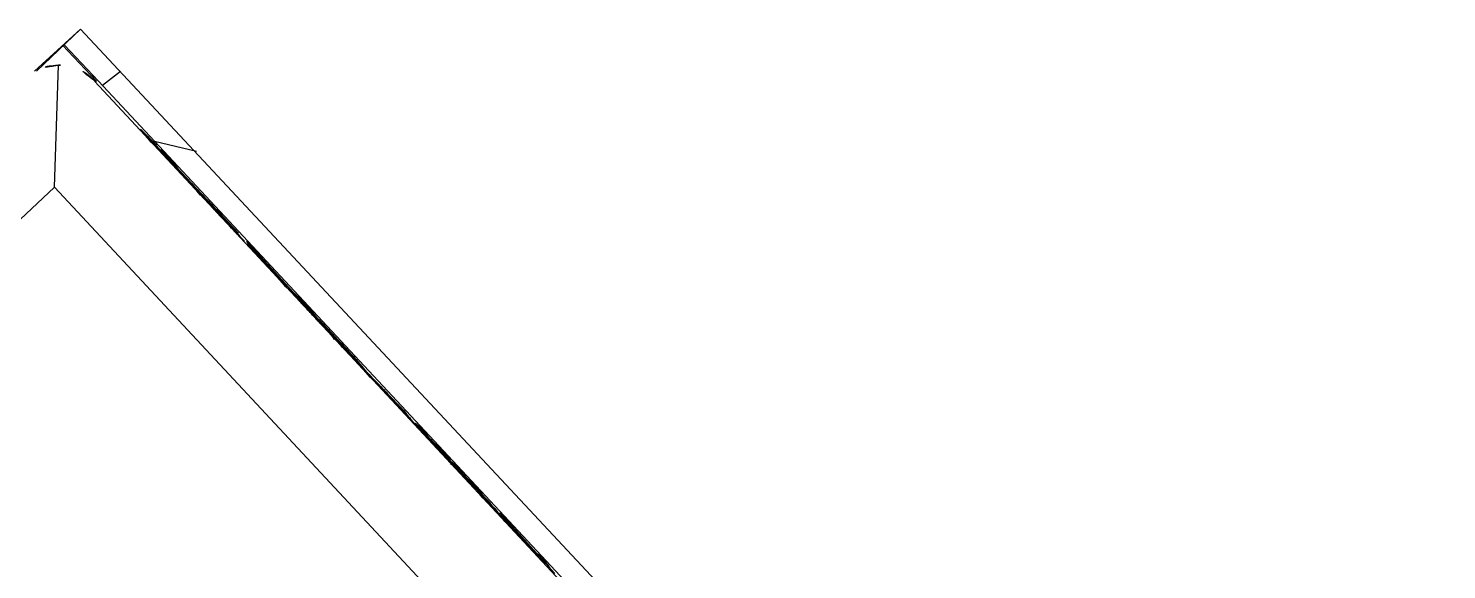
# Model space of a CAD drawing. Header units: millimetres. Extents: x -3.16865624 to -3.16864864, y -11.87708813 to -11.87708127.
# Drawn here: x -3.1686535918 to -3.1686535209, y -11.8770827244 to -11.8770826974 of the extents above; entities that cross this region are included whole.
import ezdxf

# ---------------------------------------------------------------- set-up
doc = ezdxf.new("R2010")
doc.units = ezdxf.units.MM

msp = doc.modelspace()

# ---------------------------------------------------------------- linework, layer by layer
at = {"color": 7, "linetype": 'Continuous', "lineweight": 25}
for p, q in [((-3.1686535892, -11.8770826974), (-3.1686535915, -11.8770826995)), ((-3.1686535892, -11.8770826974), (-3.1686535914, -11.8770826995)), ((-3.1686535892, -11.8770826974), (-3.1686535209, -11.8770827705)), ((-3.1686535884, -11.8770827), (-3.1686535901, -11.8770826982)), ((-3.16865359, -11.8770826982), (-3.1686535883, -11.8770827)), ((-3.1686535905, -11.8770827053), (-3.1686535903, -11.8770826992)), ((-3.1686535902, -11.8770826992), (-3.1686535903, -11.8770826992)), ((-3.1686535883, -11.8770827), (-3.1686535886, -11.8770826997)), ((-3.1686535881, -11.8770827002), (-3.1686535872, -11.8770826995)), ((-3.1686535237, -11.8770827695), (-3.1686535885, -11.8770827)), ((-3.1686535885, -11.8770827), (-3.1686535884, -11.8770827)), ((-3.1686535883, -11.8770827), (-3.1686535883, -11.8770827)), ((-3.1686535883, -11.8770827), (-3.1686535234, -11.8770827695)), ((-3.1686535862, -11.8770827024), (-3.1686535839, -11.8770827049)), ((-3.1686535862, -11.8770827024), (-3.1686535862, -11.8770827024)), ((-3.168653586, -11.8770827026), (-3.1686535862, -11.8770827024)), ((-3.1686535862, -11.8770827024), (-3.168653586, -11.8770827026)), ((-3.1686535862, -11.8770827024), (-3.1686535862, -11.8770827024)), ((-3.1686535839, -11.8770827049), (-3.1686535862, -11.8770827024)), ((-3.1686535862, -11.8770827024), (-3.1686535862, -11.8770827024)), ((-3.1686535862, -11.8770827024), (-3.1686535862, -11.8770827024)), ((-3.168653586, -11.8770827026), (-3.168653586, -11.8770827026)), ((-3.1686535858, -11.8770827028), (-3.168653586, -11.8770827026)), ((-3.168653586, -11.8770827026), (-3.1686535813, -11.8770827076)), ((-3.168653586, -11.8770827026), (-3.168653586, -11.8770827026)), ((-3.1686535855, -11.877082703), (-3.1686535834, -11.8770827035)), ((-3.1686535855, -11.877082703), (-3.1686535834, -11.8770827035)), ((-3.1686535855, -11.8770827032), (-3.1686535855, -11.8770827032)), ((-3.1686535855, -11.8770827032), (-3.1686535855, -11.8770827032)), ((-3.1686535855, -11.8770827032), (-3.1686535855, -11.8770827032)), ((-3.168653585, -11.8770827037), (-3.1686535848, -11.8770827038)), ((-3.168653585, -11.8770827037), (-3.168653585, -11.8770827037)), ((-3.1686535823, -11.8770827066), (-3.168653585, -11.8770827037)), ((-3.168653585, -11.8770827037), (-3.168653585, -11.8770827037)), ((-3.1686535843, -11.8770827044), (-3.1686535846, -11.877082704)), ((-3.1686535845, -11.8770827042), (-3.1686535845, -11.8770827042)), ((-3.1686535843, -11.8770827044), (-3.1686535843, -11.8770827044)), ((-3.1686535843, -11.8770827044), (-3.1686535843, -11.8770827044)), ((-3.1686535843, -11.8770827044), (-3.1686535843, -11.8770827044)), ((-3.1686535842, -11.8770827045), (-3.1686535842, -11.8770827045)), ((-3.1686535842, -11.8770827045), (-3.1686535842, -11.8770827045)), ((-3.1686535841, -11.8770827047), (-3.1686535841, -11.8770827047)), ((-3.1686536197, -11.8770827326), (-3.1686535905, -11.8770827053)), ((-3.1686535905, -11.8770827053), (-3.1686535291, -11.8770827711)), ((-3.168653583, -11.8770827058), (-3.168653583, -11.8770827058)), ((-3.1686535826, -11.8770827062), (-3.168653583, -11.8770827058)), ((-3.168653583, -11.8770827058), (-3.168653583, -11.8770827058)), ((-3.1686535825, -11.8770827064), (-3.1686535823, -11.8770827066)), ((-3.1686535823, -11.8770827066), (-3.1686535823, -11.8770827066)), ((-3.1686535813, -11.8770827076), (-3.1686535814, -11.8770827075)), ((-3.1686535813, -11.8770827076), (-3.1686535813, -11.8770827076)), ((-3.1686535809, -11.877082708), (-3.1686535786, -11.8770827105)), ((-3.1686535809, -11.877082708), (-3.1686535809, -11.877082708)), ((-3.1686535807, -11.8770827082), (-3.1686535809, -11.877082708)), ((-3.1686535809, -11.877082708), (-3.1686535808, -11.8770827082)), ((-3.1686535809, -11.877082708), (-3.1686535809, -11.877082708)), ((-3.1686535786, -11.8770827105), (-3.1686535809, -11.877082708)), ((-3.1686535809, -11.877082708), (-3.1686535809, -11.877082708)), ((-3.1686535809, -11.877082708), (-3.1686535809, -11.877082708)), ((-3.1686535805, -11.8770827085), (-3.1686535805, -11.8770827085)), ((-3.1686535805, -11.8770827085), (-3.1686535805, -11.8770827085)), ((-3.1686535785, -11.8770827106), (-3.1686535805, -11.8770827085)), ((-3.1686535805, -11.8770827085), (-3.168653579, -11.8770827102)), ((-3.1686535805, -11.8770827085), (-3.1686535805, -11.8770827085)), ((-3.1686535802, -11.8770827088), (-3.1686535802, -11.8770827088)), ((-3.1686535802, -11.8770827088), (-3.1686535802, -11.8770827088)), ((-3.1686535802, -11.8770827088), (-3.1686535802, -11.8770827088)), ((-3.1686535801, -11.877082709), (-3.16865358, -11.877082709)), ((-3.16865358, -11.877082709), (-3.1686535801, -11.877082709)), ((-3.1686535789, -11.8770827102), (-3.168653579, -11.8770827102)), ((-3.168653579, -11.8770827102), (-3.168653579, -11.8770827102)), ((-3.168653579, -11.8770827102), (-3.168653579, -11.8770827102)), ((-3.1686535789, -11.8770827102), (-3.1686535789, -11.8770827102)), ((-3.1686535788, -11.8770827103), (-3.1686535788, -11.8770827103)), ((-3.1686535785, -11.8770827106), (-3.1686535785, -11.8770827106)), ((-3.1686535769, -11.8770827124), (-3.1686535762, -11.8770827131)), ((-3.1686535759, -11.8770827135), (-3.1686535747, -11.8770827148)), ((-3.1686535747, -11.8770827148), (-3.1686535754, -11.877082714)), ((-3.1686535752, -11.8770827142), (-3.1686535729, -11.8770827166)), ((-3.1686535752, -11.8770827142), (-3.1686535752, -11.8770827142)), ((-3.1686535729, -11.8770827166), (-3.1686535752, -11.8770827142)), ((-3.1686535752, -11.8770827142), (-3.1686535752, -11.8770827142)), ((-3.1686535747, -11.8770827148), (-3.1686535747, -11.8770827148)), ((-3.1686535744, -11.8770827151), (-3.1686535744, -11.8770827151)), ((-3.1686535744, -11.8770827151), (-3.1686535744, -11.8770827151)), ((-3.1686535724, -11.8770827172), (-3.1686535744, -11.8770827151)), ((-3.1686535744, -11.8770827151), (-3.1686535729, -11.8770827167)), ((-3.1686535744, -11.8770827151), (-3.1686535744, -11.8770827151)), ((-3.1686535739, -11.8770827156), (-3.1686535739, -11.8770827156)), ((-3.1686535739, -11.8770827156), (-3.1686535739, -11.8770827156)), ((-3.1686535729, -11.8770827166), (-3.1686535729, -11.8770827166)), ((-3.1686535729, -11.8770827167), (-3.1686535729, -11.8770827167)), ((-3.1686535729, -11.8770827167), (-3.1686535729, -11.8770827167)), ((-3.1686535724, -11.8770827172), (-3.1686535724, -11.8770827172)), ((-3.1686535722, -11.8770827174), (-3.1686535722, -11.8770827174)), ((-3.1686535717, -11.8770827179), (-3.1686535722, -11.8770827174)), ((-3.1686535722, -11.8770827174), (-3.1686535722, -11.8770827174)), ((-3.1686535717, -11.8770827179), (-3.1686535717, -11.8770827179)), ((-3.1686535708, -11.8770827189), (-3.1686535706, -11.8770827191)), ((-3.1686535706, -11.8770827191), (-3.1686535707, -11.8770827191)), ((-3.1686535698, -11.87708272), (-3.1686535706, -11.8770827191)), ((-3.1686535706, -11.8770827191), (-3.1686535698, -11.87708272)), ((-3.1686535706, -11.8770827191), (-3.1686535706, -11.8770827191)), ((-3.1686535706, -11.8770827191), (-3.1686535706, -11.8770827191)), ((-3.1686535699, -11.8770827199), (-3.1686535698, -11.87708272)), ((-3.1686535698, -11.87708272), (-3.1686535698, -11.87708272)), ((-3.1686535683, -11.8770827216), (-3.1686535664, -11.8770827236)), ((-3.1686535682, -11.8770827216), (-3.1686535683, -11.8770827216)), ((-3.1686535682, -11.8770827216), (-3.1686535681, -11.8770827218)), ((-3.1686535682, -11.8770827216), (-3.1686535682, -11.8770827216)), ((-3.1686535655, -11.8770827246), (-3.1686535682, -11.8770827216)), ((-3.1686535682, -11.8770827216), (-3.1686535682, -11.8770827216)), ((-3.1686535675, -11.8770827225), (-3.1686535675, -11.8770827225)), ((-3.1686535675, -11.8770827225), (-3.1686535675, -11.8770827225)), ((-3.1686535674, -11.8770827226), (-3.1686535674, -11.8770827226)), ((-3.1686535674, -11.8770827226), (-3.1686535674, -11.8770827226)), ((-3.1686535664, -11.8770827236), (-3.1686535664, -11.8770827236)), ((-3.1686535664, -11.8770827236), (-3.1686535662, -11.8770827237)), ((-3.1686535664, -11.8770827236), (-3.1686535664, -11.8770827236)), ((-3.1686535662, -11.8770827237), (-3.1686535663, -11.8770827238)), ((-3.1686535662, -11.8770827237), (-3.1686535662, -11.8770827237)), ((-3.168653566, -11.877082724), (-3.1686535659, -11.8770827241))]:
    msp.add_line(p, q, dxfattribs=at)
at = {"color": 8, "linetype": 'Continuous', "lineweight": 25}
for p, q in [((-3.168653586, -11.8770827026), (-3.168653586, -11.8770827026)), ((-3.1686535855, -11.8770827032), (-3.1686535855, -11.8770827032)), ((-3.1686535848, -11.8770827038), (-3.1686535848, -11.8770827038)), ((-3.1686535843, -11.8770827044), (-3.1686535843, -11.8770827044)), ((-3.1686535825, -11.8770827064), (-3.1686535825, -11.8770827064)), ((-3.1686535808, -11.8770827082), (-3.1686535808, -11.8770827082)), ((-3.1686535802, -11.8770827088), (-3.1686535802, -11.8770827088)), ((-3.1686535801, -11.8770827089), (-3.1686535801, -11.8770827089)), ((-3.1686535801, -11.877082709), (-3.1686535801, -11.877082709)), ((-3.168653574, -11.8770827155), (-3.168653574, -11.8770827155)), ((-3.1686535739, -11.8770827156), (-3.1686535739, -11.8770827156)), ((-3.1686535681, -11.8770827218), (-3.1686535681, -11.8770827218)), ((-3.1686535674, -11.8770827226), (-3.1686535674, -11.8770827226))]:
    msp.add_line(p, q, dxfattribs=at)
at = {"color": 7, "linetype": 'Continuous', "lineweight": 25}
for major_axis, start_param, end_param in [((0.000000001, 0.00000000229), 0.3746, 1.16), ((0.00000000233, 0.00000000092), 0.3747, 1.1601)]:
    msp.add_ellipse((-3.1686535903, -11.8770827017), major_axis=major_axis, ratio=0.9975, start_param=start_param, end_param=end_param, dxfattribs=at)
for points, knots in [([(-3.168653586, -11.8770827026), (-3.168653586, -11.8770827027), (-3.1686535858, -11.8770827028), (-3.1686535857, -11.877082703), (-3.1686535856, -11.8770827031), (-3.1686535855, -11.8770827031), (-3.1686535855, -11.8770827032)], [0, 0, 0, 0, 0.3548, 0.6233, 0.8112, 1, 1, 1, 1]), ([(-3.1686535855, -11.8770827032), (-3.1686535855, -11.8770827032), (-3.1686535855, -11.8770827032), (-3.1686535855, -11.8770827032), (-3.1686535855, -11.8770827031), (-3.1686535856, -11.877082703), (-3.1686535857, -11.8770827029), (-3.1686535859, -11.8770827028), (-3.168653586, -11.8770827027), (-3.168653586, -11.8770827026)], [0, 0, 0, 0, 0.3058, 0.4424, 0.517, 0.5983, 0.7109, 0.8425, 1, 1, 1, 1]), ([(-3.1686535854, -11.8770827032), (-3.1686535855, -11.8770827031), (-3.1686535857, -11.8770827029), (-3.1686535858, -11.8770827028), (-3.1686535858, -11.8770827028)], [0, 0, 0, 0, 0.5273, 1, 1, 1, 1]), ([(-3.1686535855, -11.8770827032), (-3.1686535855, -11.8770827032), (-3.1686535855, -11.8770827032), (-3.1686535855, -11.8770827032), (-3.1686535855, -11.8770827032), (-3.1686535855, -11.8770827032)], [0, 0, 0, 0, 0.1487, 0.3986, 1, 1, 1, 1]), ([(-3.1686535846, -11.877082704), (-3.1686535848, -11.8770827038), (-3.1686535851, -11.8770827035), (-3.1686535853, -11.8770827033), (-3.1686535854, -11.8770827032)], [0, 0, 0, 0, 0.6226, 1, 1, 1, 1]), ([(-3.1686535848, -11.8770827038), (-3.1686535848, -11.8770827039), (-3.1686535846, -11.877082704), (-3.1686535845, -11.8770827042), (-3.1686535845, -11.8770827042)], [0, 0, 0, 0, 0.6044, 1, 1, 1, 1]), ([(-3.1686535845, -11.8770827042), (-3.1686535845, -11.8770827043), (-3.1686535844, -11.8770827043), (-3.1686535843, -11.8770827044), (-3.1686535843, -11.8770827044)], [0, 0, 0, 0, 0.5342, 1, 1, 1, 1]), ([(-3.1686535843, -11.8770827044), (-3.1686535843, -11.8770827044), (-3.1686535843, -11.8770827044), (-3.1686535843, -11.8770827044), (-3.1686535843, -11.8770827044), (-3.1686535843, -11.8770827044)], [0, 0, 0, 0, 0.1606, 0.4128, 1, 1, 1, 1]), ([(-3.1686535842, -11.8770827045), (-3.1686535842, -11.8770827045), (-3.1686535842, -11.8770827045), (-3.1686535842, -11.8770827046), (-3.1686535842, -11.8770827046), (-3.1686535841, -11.8770827047), (-3.1686535841, -11.8770827047)], [0, 0, 0, 0, 0.51, 0.7492, 0.8709, 1, 1, 1, 1]), ([(-3.1686535833, -11.8770827055), (-3.1686535834, -11.8770827054), (-3.1686535837, -11.877082705), (-3.1686535841, -11.8770827047), (-3.1686535842, -11.8770827045)], [0, 0, 0, 0, 0.4662, 1, 1, 1, 1]), ([(-3.1686535841, -11.8770827047), (-3.1686535841, -11.8770827047), (-3.168653584, -11.8770827048), (-3.1686535839, -11.8770827049), (-3.1686535838, -11.877082705)], [0, 0, 0, 0, 0.4951, 1, 1, 1, 1]), ([(-3.1686535839, -11.8770827049), (-3.1686535836, -11.8770827052), (-3.168653583, -11.8770827058), (-3.1686535826, -11.8770827063), (-3.1686535824, -11.8770827065)], [0, 0, 0, 0, 0.6109, 1, 1, 1, 1]), ([(-3.1686535832, -11.8770827057), (-3.1686535833, -11.8770827056), (-3.1686535835, -11.8770827053), (-3.1686535838, -11.877082705), (-3.1686535839, -11.8770827049)], [0, 0, 0, 0, 0.4708, 1, 1, 1, 1]), ([(-3.1686535838, -11.877082705), (-3.1686535837, -11.8770827051), (-3.1686535835, -11.8770827053), (-3.1686535831, -11.8770827057), (-3.1686535829, -11.8770827059), (-3.1686535828, -11.877082706)], [0, 0, 0, 0, 0.3031, 0.5786, 1, 1, 1, 1]), ([(-3.1686535827, -11.8770827062), (-3.1686535828, -11.8770827061), (-3.1686535829, -11.8770827059), (-3.1686535832, -11.8770827056), (-3.1686535833, -11.8770827055)], [0, 0, 0, 0, 0.5874, 1, 1, 1, 1]), ([(-3.168653583, -11.8770827058), (-3.168653583, -11.8770827058), (-3.168653583, -11.8770827058), (-3.168653583, -11.8770827058), (-3.168653583, -11.8770827059), (-3.1686535829, -11.8770827059), (-3.1686535828, -11.877082706), (-3.1686535826, -11.8770827062), (-3.1686535825, -11.8770827063), (-3.1686535825, -11.8770827064)], [0, 0, 0, 0, 0.30426, 0.44033, 0.51516, 0.59652, 0.70867, 0.84071, 1, 1, 1, 1]), ([(-3.168653581, -11.877082708), (-3.168653581, -11.877082708), (-3.168653581, -11.877082708), (-3.1686535813, -11.8770827077), (-3.1686535817, -11.8770827072), (-3.1686535824, -11.8770827065), (-3.1686535829, -11.877082706), (-3.1686535832, -11.8770827057)], [0, 0, 0, 0, 0.2119, 0.4062, 0.5772, 0.7716, 1, 1, 1, 1]), ([(-3.1686535828, -11.877082706), (-3.1686535827, -11.8770827061), (-3.1686535826, -11.8770827063), (-3.1686535824, -11.8770827065), (-3.1686535824, -11.8770827065), (-3.1686535824, -11.8770827065)], [0, 0, 0, 0, 0.2301, 0.494, 1, 1, 1, 1]), ([(-3.1686535824, -11.8770827065), (-3.1686535824, -11.8770827065), (-3.1686535824, -11.8770827065), (-3.1686535826, -11.8770827063), (-3.1686535827, -11.8770827062)], [0, 0, 0, 0, 0.6093, 1, 1, 1, 1]), ([(-3.1686535821, -11.8770827067), (-3.1686535822, -11.8770827067), (-3.1686535822, -11.8770827066), (-3.1686535824, -11.8770827064), (-3.1686535825, -11.8770827063), (-3.1686535826, -11.8770827062)], [0, 0, 0, 0, 0.2001, 0.4605, 1, 1, 1, 1]), ([(-3.1686535824, -11.8770827065), (-3.1686535821, -11.8770827068), (-3.1686535817, -11.8770827073), (-3.1686535811, -11.8770827079), (-3.168653581, -11.877082708), (-3.168653581, -11.877082708)], [0, 0, 0, 0, 0.2781, 0.5516, 1, 1, 1, 1]), ([(-3.1686535814, -11.8770827075), (-3.1686535815, -11.8770827074), (-3.1686535816, -11.8770827073), (-3.1686535818, -11.8770827071), (-3.168653582, -11.8770827069), (-3.1686535821, -11.8770827067)], [0, 0, 0, 0, 0.3755, 0.6342, 1, 1, 1, 1]), ([(-3.1686535808, -11.8770827082), (-3.1686535807, -11.8770827083), (-3.1686535806, -11.8770827084), (-3.1686535804, -11.8770827086), (-3.1686535803, -11.8770827087), (-3.1686535803, -11.8770827088), (-3.1686535802, -11.8770827088)], [0, 0, 0, 0, 0.3548, 0.6233, 0.8112, 1, 1, 1, 1]), ([(-3.1686535802, -11.8770827088), (-3.1686535802, -11.8770827088), (-3.1686535802, -11.8770827088), (-3.1686535802, -11.8770827088), (-3.1686535803, -11.8770827087), (-3.1686535803, -11.8770827087), (-3.1686535804, -11.8770827085), (-3.1686535806, -11.8770827084), (-3.1686535807, -11.8770827083), (-3.1686535807, -11.8770827082)], [0, 0, 0, 0, 0.3058, 0.4424, 0.517, 0.5983, 0.7109, 0.8425, 1, 1, 1, 1]), ([(-3.1686535805, -11.8770827085), (-3.1686535804, -11.8770827086), (-3.1686535803, -11.8770827088), (-3.1686535802, -11.8770827089), (-3.1686535801, -11.8770827089)], [0, 0, 0, 0, 0.6003, 1, 1, 1, 1]), ([(-3.16865358, -11.877082709), (-3.16865358, -11.877082709), (-3.16865358, -11.877082709), (-3.1686535801, -11.8770827089), (-3.1686535802, -11.8770827089), (-3.1686535802, -11.8770827088), (-3.1686535803, -11.8770827087), (-3.1686535804, -11.8770827086), (-3.1686535805, -11.8770827085)], [0, 0, 0, 0, 0.42672, 0.53162, 0.61197, 0.71613, 0.84362, 1, 1, 1, 1]), ([(-3.1686535802, -11.8770827088), (-3.1686535802, -11.8770827088), (-3.1686535802, -11.8770827088), (-3.1686535802, -11.8770827088), (-3.1686535802, -11.8770827088), (-3.1686535802, -11.8770827088)], [0, 0, 0, 0, 0.1487, 0.3986, 1, 1, 1, 1]), ([(-3.1686535801, -11.8770827089), (-3.1686535801, -11.8770827089), (-3.1686535801, -11.877082709), (-3.1686535801, -11.877082709), (-3.1686535801, -11.877082709), (-3.1686535801, -11.877082709), (-3.1686535801, -11.877082709)], [0, 0, 0, 0, 0.103, 0.2408, 0.4178, 1, 1, 1, 1]), ([(-3.1686535795, -11.8770827096), (-3.1686535796, -11.8770827095), (-3.1686535798, -11.8770827093), (-3.16865358, -11.8770827091), (-3.1686535801, -11.877082709), (-3.1686535801, -11.877082709), (-3.1686535801, -11.877082709)], [0, 0, 0, 0, 0.2796, 0.5611, 0.7779, 1, 1, 1, 1]), ([(-3.1686535801, -11.877082709), (-3.1686535801, -11.877082709), (-3.1686535801, -11.877082709), (-3.1686535799, -11.8770827092), (-3.1686535797, -11.8770827094), (-3.1686535796, -11.8770827095), (-3.1686535795, -11.8770827096)], [0, 0, 0, 0, 0.2795, 0.5617, 0.7786, 1, 1, 1, 1]), ([(-3.1686535795, -11.8770827096), (-3.1686535794, -11.8770827097), (-3.1686535792, -11.8770827099), (-3.168653579, -11.8770827101), (-3.1686535789, -11.8770827102), (-3.1686535789, -11.8770827102), (-3.1686535789, -11.8770827102)], [0, 0, 0, 0, 0.2813, 0.5627, 0.7791, 1, 1, 1, 1]), ([(-3.1686535789, -11.8770827102), (-3.1686535789, -11.8770827102), (-3.1686535789, -11.8770827102), (-3.1686535791, -11.87708271), (-3.1686535793, -11.8770827098), (-3.1686535794, -11.8770827097), (-3.1686535795, -11.8770827096)], [0, 0, 0, 0, 0.2789, 0.5608, 0.7782, 1, 1, 1, 1]), ([(-3.168653579, -11.8770827102), (-3.168653579, -11.8770827102), (-3.168653579, -11.8770827102), (-3.1686535789, -11.8770827102), (-3.1686535789, -11.8770827103), (-3.1686535788, -11.8770827104), (-3.1686535787, -11.8770827105), (-3.1686535786, -11.8770827106), (-3.1686535785, -11.8770827106)], [0, 0, 0, 0, 0.4236, 0.5281, 0.6086, 0.7135, 0.8422, 1, 1, 1, 1]), ([(-3.1686535789, -11.8770827102), (-3.1686535789, -11.8770827102), (-3.1686535789, -11.8770827102), (-3.1686535789, -11.8770827102), (-3.1686535789, -11.8770827102), (-3.1686535788, -11.8770827103), (-3.1686535788, -11.8770827103)], [0, 0, 0, 0, 0.51, 0.7492, 0.8709, 1, 1, 1, 1]), ([(-3.168653578, -11.8770827111), (-3.1686535782, -11.877082711), (-3.1686535785, -11.8770827107), (-3.1686535788, -11.8770827103), (-3.1686535789, -11.8770827102)], [0, 0, 0, 0, 0.4662, 1, 1, 1, 1]), ([(-3.1686535788, -11.8770827103), (-3.1686535788, -11.8770827103), (-3.1686535787, -11.8770827104), (-3.1686535786, -11.8770827106), (-3.1686535785, -11.8770827106)], [0, 0, 0, 0, 0.4951, 1, 1, 1, 1]), ([(-3.1686535786, -11.8770827105), (-3.1686535783, -11.8770827109), (-3.1686535778, -11.8770827114), (-3.1686535773, -11.8770827119), (-3.1686535771, -11.8770827121)], [0, 0, 0, 0, 0.6109, 1, 1, 1, 1]), ([(-3.1686535785, -11.8770827106), (-3.1686535784, -11.8770827107), (-3.1686535782, -11.877082711), (-3.1686535778, -11.8770827113), (-3.1686535776, -11.8770827115), (-3.1686535775, -11.8770827117)], [0, 0, 0, 0, 0.3031, 0.5786, 1, 1, 1, 1]), ([(-3.1686535779, -11.8770827113), (-3.168653578, -11.8770827112), (-3.1686535782, -11.8770827109), (-3.1686535785, -11.8770827107), (-3.1686535786, -11.8770827105)], [0, 0, 0, 0, 0.4708, 1, 1, 1, 1]), ([(-3.1686535782, -11.877082711), (-3.1686535781, -11.8770827111), (-3.1686535781, -11.8770827111), (-3.1686535777, -11.8770827116), (-3.1686535772, -11.8770827121), (-3.1686535768, -11.8770827125), (-3.1686535766, -11.8770827127)], [0, 0, 0, 0, 0.2528, 0.525, 0.7517, 1, 1, 1, 1]), ([(-3.1686535782, -11.877082711), (-3.1686535782, -11.877082711), (-3.1686535781, -11.8770827111), (-3.168653578, -11.8770827112), (-3.1686535778, -11.8770827114), (-3.1686535776, -11.8770827116), (-3.1686535775, -11.8770827117)], [0, 0, 0, 0, 0.2103, 0.439, 0.6783, 1, 1, 1, 1]), ([(-3.1686535765, -11.8770827128), (-3.1686535768, -11.8770827125), (-3.1686535772, -11.8770827121), (-3.1686535777, -11.8770827116), (-3.1686535779, -11.8770827113), (-3.1686535781, -11.8770827111), (-3.1686535782, -11.8770827111), (-3.1686535782, -11.877082711), (-3.1686535782, -11.877082711)], [0, 0, 0, 0, 0.354, 0.6496, 0.7599, 0.851, 0.9287, 1, 1, 1, 1]), ([(-3.1686535772, -11.8770827121), (-3.1686535774, -11.8770827119), (-3.1686535777, -11.8770827116), (-3.168653578, -11.8770827112), (-3.1686535781, -11.8770827111), (-3.1686535781, -11.877082711), (-3.1686535782, -11.877082711)], [0, 0, 0, 0, 0.3296, 0.5993, 0.7967, 1, 1, 1, 1]), ([(-3.168653578, -11.8770827112), (-3.168653578, -11.8770827112), (-3.168653578, -11.8770827112), (-3.1686535778, -11.8770827114), (-3.1686535775, -11.8770827117), (-3.1686535773, -11.877082712), (-3.1686535772, -11.8770827121)], [0, 0, 0, 0, 0.2241, 0.4779, 0.7156, 1, 1, 1, 1]), ([(-3.1686535775, -11.8770827117), (-3.1686535776, -11.8770827116), (-3.1686535778, -11.8770827115), (-3.1686535779, -11.8770827113), (-3.168653578, -11.8770827112), (-3.168653578, -11.8770827112), (-3.168653578, -11.8770827112)], [0, 0, 0, 0, 0.31799, 0.59101, 0.79251, 1, 1, 1, 1]), ([(-3.1686535774, -11.8770827118), (-3.1686535775, -11.8770827117), (-3.1686535776, -11.8770827115), (-3.1686535779, -11.8770827112), (-3.168653578, -11.8770827111)], [0, 0, 0, 0, 0.5874, 1, 1, 1, 1]), ([(-3.1686535757, -11.8770827136), (-3.1686535757, -11.8770827136), (-3.1686535757, -11.8770827136), (-3.168653576, -11.8770827133), (-3.1686535765, -11.8770827128), (-3.1686535771, -11.8770827121), (-3.1686535776, -11.8770827116), (-3.1686535779, -11.8770827113)], [0, 0, 0, 0, 0.2119, 0.4062, 0.5772, 0.7716, 1, 1, 1, 1]), ([(-3.1686535775, -11.8770827117), (-3.1686535775, -11.8770827117), (-3.1686535775, -11.8770827117), (-3.1686535775, -11.8770827118), (-3.1686535774, -11.8770827119), (-3.1686535772, -11.8770827121), (-3.1686535769, -11.8770827124), (-3.1686535766, -11.8770827127), (-3.1686535764, -11.8770827129)], [0, 0, 0, 0, 0.0825, 0.1695, 0.2687, 0.386, 0.6386, 1, 1, 1, 1]), ([(-3.1686535773, -11.877082712), (-3.1686535773, -11.8770827119), (-3.1686535774, -11.8770827118), (-3.1686535775, -11.8770827118), (-3.1686535775, -11.8770827117), (-3.1686535775, -11.8770827117), (-3.1686535775, -11.8770827117)], [0, 0, 0, 0, 0.31184, 0.58474, 0.78905, 1, 1, 1, 1]), ([(-3.1686535775, -11.8770827117), (-3.1686535775, -11.8770827117), (-3.1686535773, -11.8770827119), (-3.1686535771, -11.8770827121), (-3.1686535771, -11.8770827121), (-3.1686535771, -11.8770827122)], [0, 0, 0, 0, 0.2301, 0.494, 1, 1, 1, 1]), ([(-3.1686535773, -11.8770827119), (-3.1686535773, -11.8770827119), (-3.1686535773, -11.8770827119), (-3.1686535773, -11.877082712), (-3.1686535772, -11.8770827121), (-3.168653577, -11.8770827122), (-3.1686535769, -11.8770827123), (-3.1686535769, -11.8770827124)], [0, 0, 0, 0, 0.1557, 0.3066, 0.4701, 0.701, 1, 1, 1, 1]), ([(-3.1686535769, -11.8770827124), (-3.168653577, -11.8770827123), (-3.1686535771, -11.8770827122), (-3.1686535772, -11.877082712), (-3.1686535773, -11.8770827119), (-3.1686535773, -11.8770827119), (-3.1686535773, -11.8770827119)], [0, 0, 0, 0, 0.29078, 0.57453, 0.78752, 1, 1, 1, 1]), ([(-3.1686535771, -11.8770827122), (-3.1686535771, -11.8770827121), (-3.1686535771, -11.8770827121), (-3.1686535773, -11.8770827119), (-3.1686535774, -11.8770827118)], [0, 0, 0, 0, 0.6093, 1, 1, 1, 1]), ([(-3.1686535768, -11.8770827125), (-3.1686535769, -11.8770827124), (-3.1686535771, -11.8770827122), (-3.1686535772, -11.877082712), (-3.1686535773, -11.877082712), (-3.1686535773, -11.877082712)], [0, 0, 0, 0, 0.6774, 0.8606, 1, 1, 1, 1]), ([(-3.1686535771, -11.8770827121), (-3.1686535769, -11.8770827124), (-3.1686535764, -11.8770827129), (-3.1686535758, -11.8770827135), (-3.1686535757, -11.8770827136), (-3.1686535757, -11.8770827136)], [0, 0, 0, 0, 0.27813, 0.55163, 1, 1, 1, 1]), ([(-3.1686535765, -11.8770827128), (-3.1686535766, -11.8770827127), (-3.1686535767, -11.8770827126), (-3.1686535768, -11.8770827125), (-3.1686535769, -11.8770827124), (-3.168653577, -11.8770827123), (-3.1686535771, -11.8770827122), (-3.1686535771, -11.8770827122), (-3.1686535771, -11.8770827122)], [0, 0, 0, 0, 0.0854, 0.1711, 0.2647, 0.3739, 0.625, 1, 1, 1, 1]), ([(-3.1686535771, -11.8770827122), (-3.1686535771, -11.8770827122), (-3.1686535771, -11.8770827122), (-3.168653577, -11.8770827123), (-3.1686535769, -11.8770827124), (-3.1686535768, -11.8770827125), (-3.1686535766, -11.8770827127), (-3.1686535766, -11.8770827127)], [0, 0, 0, 0, 0.3051, 0.5343, 0.7009, 0.8574, 1, 1, 1, 1]), ([(-3.1686535765, -11.8770827129), (-3.1686535765, -11.8770827128), (-3.1686535765, -11.8770827128), (-3.1686535767, -11.8770827126), (-3.1686535768, -11.8770827125), (-3.1686535769, -11.8770827124)], [0, 0, 0, 0, 0.1222, 0.3409, 1, 1, 1, 1]), ([(-3.1686535766, -11.8770827127), (-3.1686535765, -11.8770827128), (-3.1686535762, -11.8770827131), (-3.168653576, -11.8770827134), (-3.1686535759, -11.8770827135)], [0, 0, 0, 0, 0.5431, 1, 1, 1, 1]), ([(-3.1686535766, -11.8770827127), (-3.1686535765, -11.8770827128), (-3.1686535764, -11.8770827129), (-3.1686535763, -11.8770827131), (-3.1686535761, -11.8770827132), (-3.168653576, -11.8770827133), (-3.168653576, -11.8770827133), (-3.168653576, -11.8770827133)], [0, 0, 0, 0, 0.12589, 0.2529, 0.3991, 0.64414, 1, 1, 1, 1]), ([(-3.1686535762, -11.8770827131), (-3.1686535762, -11.8770827131), (-3.1686535763, -11.8770827131), (-3.1686535764, -11.8770827129), (-3.1686535765, -11.8770827128), (-3.1686535765, -11.8770827128)], [0, 0, 0, 0, 0.2848, 0.5538, 1, 1, 1, 1]), ([(-3.1686535754, -11.877082714), (-3.1686535754, -11.877082714), (-3.1686535755, -11.8770827139), (-3.1686535756, -11.8770827138), (-3.168653576, -11.8770827133), (-3.1686535764, -11.8770827129), (-3.1686535768, -11.8770827125)], [0, 0, 0, 0, 0.08059, 0.17103, 0.28188, 1, 1, 1, 1]), ([(-3.1686535764, -11.8770827129), (-3.1686535763, -11.8770827131), (-3.168653576, -11.8770827134), (-3.1686535757, -11.8770827137), (-3.1686535755, -11.8770827139), (-3.1686535754, -11.877082714), (-3.1686535753, -11.8770827141), (-3.1686535753, -11.8770827141), (-3.1686535753, -11.8770827141)], [0, 0, 0, 0, 0.34568, 0.61795, 0.72929, 0.82487, 0.91198, 1, 1, 1, 1]), ([(-3.1686535754, -11.877082714), (-3.1686535756, -11.8770827138), (-3.168653576, -11.8770827134), (-3.1686535764, -11.877082713), (-3.1686535765, -11.8770827128)], [0, 0, 0, 0, 0.5348, 1, 1, 1, 1]), ([(-3.168653575, -11.8770827144), (-3.168653575, -11.8770827144), (-3.1686535751, -11.8770827143), (-3.1686535755, -11.8770827138), (-3.168653576, -11.8770827133), (-3.1686535763, -11.877082713), (-3.1686535765, -11.8770827129)], [0, 0, 0, 0, 0.2809, 0.564, 0.802, 1, 1, 1, 1]), ([(-3.1686535762, -11.8770827131), (-3.168653576, -11.8770827134), (-3.1686535756, -11.8770827138), (-3.1686535752, -11.8770827142), (-3.1686535751, -11.8770827143)], [0, 0, 0, 0, 0.661, 1, 1, 1, 1]), ([(-3.168653576, -11.8770827133), (-3.168653576, -11.8770827133), (-3.168653576, -11.8770827133), (-3.1686535761, -11.8770827132), (-3.1686535762, -11.8770827132), (-3.1686535762, -11.8770827131)], [0, 0, 0, 0, 0.6581, 0.8461, 1, 1, 1, 1]), ([(-3.1686535754, -11.877082714), (-3.1686535753, -11.8770827141), (-3.1686535752, -11.8770827142), (-3.1686535751, -11.8770827143), (-3.1686535751, -11.8770827143)], [0, 0, 0, 0, 0.6149, 1, 1, 1, 1]), ([(-3.1686535753, -11.8770827141), (-3.1686535753, -11.8770827141), (-3.1686535753, -11.8770827141), (-3.1686535753, -11.8770827141), (-3.1686535754, -11.877082714)], [0, 0, 0, 0, 0.5734, 1, 1, 1, 1]), ([(-3.1686535747, -11.8770827148), (-3.1686535747, -11.8770827148), (-3.1686535747, -11.8770827147), (-3.168653575, -11.8770827145), (-3.1686535752, -11.8770827142), (-3.1686535754, -11.877082714)], [0, 0, 0, 0, 0.2727, 0.5509, 1, 1, 1, 1]), ([(-3.1686535751, -11.8770827143), (-3.168653575, -11.8770827144), (-3.1686535749, -11.8770827145), (-3.1686535748, -11.8770827147), (-3.1686535747, -11.8770827148), (-3.1686535747, -11.8770827148), (-3.1686535747, -11.8770827148)], [0, 0, 0, 0, 0.2863, 0.5533, 0.7678, 1, 1, 1, 1]), ([(-3.1686535751, -11.8770827143), (-3.1686535751, -11.8770827143), (-3.168653575, -11.8770827144), (-3.168653575, -11.8770827144), (-3.168653575, -11.8770827144)], [0, 0, 0, 0, 0.561, 1, 1, 1, 1]), ([(-3.1686535744, -11.8770827151), (-3.1686535743, -11.8770827152), (-3.1686535742, -11.8770827153), (-3.1686535741, -11.8770827154), (-3.168653574, -11.8770827155)], [0, 0, 0, 0, 0.6003, 1, 1, 1, 1]), ([(-3.1686535739, -11.8770827156), (-3.1686535739, -11.8770827156), (-3.1686535739, -11.8770827156), (-3.168653574, -11.8770827155), (-3.168653574, -11.8770827154), (-3.1686535741, -11.8770827154), (-3.1686535742, -11.8770827152), (-3.1686535743, -11.8770827152), (-3.1686535744, -11.8770827151)], [0, 0, 0, 0, 0.4267, 0.5316, 0.612, 0.7161, 0.8436, 1, 1, 1, 1]), ([(-3.1686535734, -11.8770827161), (-3.1686535735, -11.877082716), (-3.1686535736, -11.8770827159), (-3.1686535738, -11.8770827157), (-3.168653574, -11.8770827155), (-3.168653574, -11.8770827155), (-3.168653574, -11.8770827155)], [0, 0, 0, 0, 0.2796, 0.5611, 0.7779, 1, 1, 1, 1]), ([(-3.168653574, -11.8770827155), (-3.168653574, -11.8770827155), (-3.1686535739, -11.8770827155), (-3.1686535738, -11.8770827157), (-3.1686535736, -11.8770827159), (-3.1686535734, -11.8770827161), (-3.1686535734, -11.8770827161)], [0, 0, 0, 0, 0.2795, 0.5617, 0.7786, 1, 1, 1, 1]), ([(-3.168653574, -11.8770827155), (-3.168653574, -11.8770827155), (-3.168653574, -11.8770827155), (-3.168653574, -11.8770827155), (-3.1686535739, -11.8770827156), (-3.1686535739, -11.8770827156), (-3.1686535739, -11.8770827156)], [0, 0, 0, 0, 0.103, 0.2408, 0.4178, 1, 1, 1, 1]), ([(-3.1686535734, -11.8770827161), (-3.1686535733, -11.8770827162), (-3.1686535731, -11.8770827164), (-3.1686535729, -11.8770827166), (-3.1686535728, -11.8770827168), (-3.1686535728, -11.8770827168), (-3.1686535728, -11.8770827168)], [0, 0, 0, 0, 0.2813, 0.5627, 0.7791, 1, 1, 1, 1]), ([(-3.1686535728, -11.8770827168), (-3.1686535728, -11.8770827168), (-3.1686535728, -11.8770827167), (-3.168653573, -11.8770827166), (-3.1686535732, -11.8770827164), (-3.1686535733, -11.8770827162), (-3.1686535734, -11.8770827161)], [0, 0, 0, 0, 0.2789, 0.5608, 0.7782, 1, 1, 1, 1]), ([(-3.1686535729, -11.8770827167), (-3.1686535729, -11.8770827167), (-3.1686535729, -11.8770827167), (-3.1686535728, -11.8770827168), (-3.1686535727, -11.8770827168), (-3.1686535727, -11.8770827169), (-3.1686535726, -11.877082717), (-3.1686535725, -11.8770827171), (-3.1686535724, -11.8770827172)], [0, 0, 0, 0, 0.4236, 0.5281, 0.6086, 0.7135, 0.8422, 1, 1, 1, 1]), ([(-3.1686535725, -11.8770827171), (-3.1686535725, -11.8770827171), (-3.1686535724, -11.8770827171), (-3.1686535722, -11.8770827174), (-3.1686535718, -11.8770827178), (-3.1686535716, -11.8770827181), (-3.1686535714, -11.8770827182)], [0, 0, 0, 0, 0.2475, 0.4928, 0.7207, 1, 1, 1, 1]), ([(-3.1686535709, -11.8770827188), (-3.168653571, -11.8770827186), (-3.1686535714, -11.8770827183), (-3.1686535718, -11.8770827178), (-3.1686535722, -11.8770827174), (-3.1686535724, -11.8770827171), (-3.1686535725, -11.8770827171), (-3.1686535725, -11.8770827171)], [0, 0, 0, 0, 0.2276, 0.4247, 0.6067, 0.8032, 1, 1, 1, 1]), ([(-3.1686535724, -11.8770827172), (-3.1686535724, -11.8770827172), (-3.1686535723, -11.8770827172), (-3.1686535721, -11.8770827174), (-3.1686535718, -11.8770827178), (-3.1686535713, -11.8770827183), (-3.1686535709, -11.8770827187), (-3.1686535707, -11.877082719)], [0, 0, 0, 0, 0.1606, 0.3244, 0.5064, 0.7359, 1, 1, 1, 1]), ([(-3.1686535714, -11.8770827182), (-3.1686535716, -11.877082718), (-3.1686535719, -11.8770827177), (-3.1686535722, -11.8770827173), (-3.1686535723, -11.8770827172), (-3.1686535724, -11.8770827172), (-3.1686535724, -11.8770827172)], [0, 0, 0, 0, 0.3979, 0.6505, 0.8191, 1, 1, 1, 1]), ([(-3.1686535722, -11.8770827174), (-3.1686535719, -11.8770827178), (-3.1686535713, -11.8770827184), (-3.1686535709, -11.8770827188), (-3.1686535708, -11.8770827189)], [0, 0, 0, 0, 0.5726, 1, 1, 1, 1]), ([(-3.1686535717, -11.877082718), (-3.1686535717, -11.877082718), (-3.1686535717, -11.8770827179), (-3.1686535717, -11.8770827179), (-3.1686535717, -11.8770827179)], [0, 0, 0, 0, 0.40403, 1, 1, 1, 1]), ([(-3.1686535708, -11.8770827189), (-3.1686535709, -11.8770827188), (-3.1686535712, -11.8770827185), (-3.1686535714, -11.8770827182), (-3.1686535716, -11.8770827181), (-3.1686535717, -11.877082718), (-3.1686535717, -11.877082718)], [0, 0, 0, 0, 0.309, 0.6013, 0.8106, 1, 1, 1, 1]), ([(-3.1686535715, -11.8770827181), (-3.1686535715, -11.8770827181), (-3.1686535715, -11.8770827181), (-3.1686535714, -11.8770827182), (-3.1686535713, -11.8770827184), (-3.168653571, -11.8770827186), (-3.1686535709, -11.8770827188), (-3.1686535708, -11.8770827189)], [0, 0, 0, 0, 0.2583, 0.472, 0.6492, 0.8334, 1, 1, 1, 1]), ([(-3.1686535713, -11.8770827183), (-3.1686535713, -11.8770827183), (-3.1686535715, -11.8770827182), (-3.1686535715, -11.8770827181), (-3.1686535715, -11.8770827181)], [0, 0, 0, 0, 0.501, 1, 1, 1, 1]), ([(-3.1686535713, -11.8770827183), (-3.1686535713, -11.8770827183), (-3.1686535713, -11.8770827183), (-3.1686535711, -11.8770827186), (-3.1686535708, -11.8770827189), (-3.1686535705, -11.8770827192), (-3.1686535703, -11.8770827194)], [0, 0, 0, 0, 0.1947, 0.4248, 0.6715, 1, 1, 1, 1]), ([(-3.1686535707, -11.8770827189), (-3.1686535708, -11.8770827188), (-3.168653571, -11.8770827187), (-3.1686535712, -11.8770827184), (-3.1686535713, -11.8770827183), (-3.1686535713, -11.8770827183), (-3.1686535713, -11.8770827183)], [0, 0, 0, 0, 0.2721, 0.5518, 0.7715, 1, 1, 1, 1]), ([(-3.1686535711, -11.8770827185), (-3.1686535712, -11.8770827185), (-3.1686535712, -11.8770827184), (-3.1686535713, -11.8770827184), (-3.1686535713, -11.8770827183)], [0, 0, 0, 0, 0.61638, 1, 1, 1, 1]), ([(-3.1686535701, -11.8770827196), (-3.1686535701, -11.8770827196), (-3.1686535702, -11.8770827196), (-3.1686535705, -11.8770827192), (-3.1686535709, -11.8770827188), (-3.1686535711, -11.8770827185)], [0, 0, 0, 0, 0.2324, 0.4905, 1, 1, 1, 1]), ([(-3.1686535708, -11.8770827189), (-3.1686535707, -11.877082719), (-3.1686535705, -11.8770827192), (-3.1686535703, -11.8770827195), (-3.1686535701, -11.8770827196), (-3.1686535701, -11.8770827196), (-3.1686535701, -11.8770827196)], [0, 0, 0, 0, 0.2621, 0.527, 0.7488, 1, 1, 1, 1]), ([(-3.1686535707, -11.877082719), (-3.1686535705, -11.8770827191), (-3.1686535702, -11.8770827195), (-3.1686535698, -11.8770827199), (-3.1686535695, -11.8770827203), (-3.1686535692, -11.8770827206), (-3.1686535692, -11.8770827206), (-3.1686535692, -11.8770827206)], [0, 0, 0, 0, 0.2341, 0.4347, 0.6168, 0.8101, 1, 1, 1, 1]), ([(-3.1686535698, -11.87708272), (-3.1686535699, -11.8770827199), (-3.16865357, -11.8770827198), (-3.1686535702, -11.8770827195), (-3.1686535705, -11.8770827192), (-3.1686535707, -11.877082719), (-3.1686535708, -11.8770827189)], [0, 0, 0, 0, 0.3071, 0.5754, 0.7808, 1, 1, 1, 1]), ([(-3.1686535707, -11.8770827191), (-3.1686535707, -11.8770827191), (-3.1686535707, -11.8770827191), (-3.1686535706, -11.8770827191), (-3.1686535706, -11.8770827192), (-3.1686535705, -11.8770827192), (-3.1686535705, -11.8770827193), (-3.1686535704, -11.8770827193), (-3.1686535704, -11.8770827194)], [0, 0, 0, 0, 0.3807, 0.5812, 0.7188, 0.8258, 0.9199, 1, 1, 1, 1]), ([(-3.1686535703, -11.8770827194), (-3.1686535703, -11.8770827194), (-3.1686535704, -11.8770827193), (-3.1686535705, -11.8770827192), (-3.1686535706, -11.877082719), (-3.1686535707, -11.8770827189)], [0, 0, 0, 0, 0.2767, 0.5461, 1, 1, 1, 1]), ([(-3.1686535691, -11.8770827207), (-3.1686535691, -11.8770827207), (-3.1686535692, -11.8770827206), (-3.1686535696, -11.8770827201), (-3.1686535702, -11.8770827195), (-3.1686535706, -11.8770827191), (-3.1686535709, -11.8770827188)], [0, 0, 0, 0, 0.25623, 0.52109, 0.74512, 1, 1, 1, 1]), ([(-3.1686535704, -11.8770827194), (-3.1686535703, -11.8770827194), (-3.1686535702, -11.8770827195), (-3.1686535701, -11.8770827197), (-3.16865357, -11.8770827198), (-3.1686535699, -11.8770827199)], [0, 0, 0, 0, 0.222, 0.4765, 1, 1, 1, 1]), ([(-3.1686535703, -11.8770827194), (-3.1686535703, -11.8770827194), (-3.1686535701, -11.8770827196), (-3.1686535701, -11.8770827196), (-3.1686535701, -11.8770827197)], [0, 0, 0, 0, 0.5347, 1, 1, 1, 1]), ([(-3.1686535701, -11.8770827197), (-3.1686535701, -11.8770827196), (-3.1686535701, -11.8770827196), (-3.1686535702, -11.8770827195), (-3.1686535703, -11.8770827194)], [0, 0, 0, 0, 0.6103, 1, 1, 1, 1]), ([(-3.1686535701, -11.8770827197), (-3.1686535699, -11.8770827199), (-3.1686535696, -11.8770827202), (-3.1686535692, -11.8770827205), (-3.1686535691, -11.8770827207), (-3.1686535691, -11.8770827207), (-3.1686535691, -11.8770827207)], [0, 0, 0, 0, 0.3518, 0.6142, 0.8017, 1, 1, 1, 1]), ([(-3.1686535692, -11.8770827206), (-3.1686535692, -11.8770827206), (-3.1686535692, -11.8770827206), (-3.1686535694, -11.8770827203), (-3.1686535697, -11.87708272), (-3.1686535699, -11.8770827198), (-3.1686535701, -11.8770827197)], [0, 0, 0, 0, 0.25284, 0.50583, 0.73287, 1, 1, 1, 1]), ([(-3.1686535694, -11.8770827205), (-3.1686535694, -11.8770827205), (-3.1686535693, -11.8770827205), (-3.1686535692, -11.8770827207), (-3.1686535686, -11.8770827213), (-3.168653568, -11.8770827219), (-3.1686535675, -11.8770827225)], [0, 0, 0, 0, 0.1146, 0.233, 0.3696, 1, 1, 1, 1]), ([(-3.1686535687, -11.8770827212), (-3.1686535688, -11.8770827211), (-3.168653569, -11.8770827209), (-3.1686535692, -11.8770827206), (-3.1686535694, -11.8770827205), (-3.1686535694, -11.8770827205), (-3.1686535694, -11.8770827205)], [0, 0, 0, 0, 0.2845, 0.5619, 0.7763, 1, 1, 1, 1]), ([(-3.1686535693, -11.8770827205), (-3.1686535693, -11.8770827205), (-3.1686535692, -11.8770827206), (-3.168653569, -11.8770827208), (-3.1686535685, -11.8770827214), (-3.168653568, -11.8770827219), (-3.1686535676, -11.8770827223)], [0, 0, 0, 0, 0.14524, 0.30992, 0.49589, 1, 1, 1, 1]), ([(-3.1686535687, -11.8770827211), (-3.1686535688, -11.877082721), (-3.168653569, -11.8770827209), (-3.1686535692, -11.8770827207), (-3.1686535693, -11.8770827205), (-3.1686535693, -11.8770827205), (-3.1686535693, -11.8770827205)], [0, 0, 0, 0, 0.3031, 0.5918, 0.7999, 1, 1, 1, 1]), ([(-3.1686535682, -11.8770827217), (-3.1686535682, -11.8770827217), (-3.1686535682, -11.8770827217), (-3.1686535684, -11.8770827215), (-3.1686535685, -11.8770827213), (-3.1686535687, -11.8770827212), (-3.1686535687, -11.8770827211)], [0, 0, 0, 0, 0.2621, 0.5334, 0.7559, 1, 1, 1, 1]), ([(-3.1686535685, -11.8770827214), (-3.1686535685, -11.8770827214), (-3.1686535685, -11.8770827214), (-3.1686535684, -11.8770827215), (-3.1686535684, -11.8770827215), (-3.1686535684, -11.8770827215)], [0, 0, 0, 0, 0.2107, 0.4693, 1, 1, 1, 1]), ([(-3.1686535684, -11.8770827215), (-3.1686535684, -11.8770827215), (-3.1686535684, -11.8770827215), (-3.1686535685, -11.8770827214), (-3.1686535685, -11.8770827214), (-3.1686535685, -11.8770827214)], [0, 0, 0, 0, 0.3196, 0.5976, 1, 1, 1, 1]), ([(-3.1686535675, -11.8770827225), (-3.1686535677, -11.8770827222), (-3.168653568, -11.8770827219), (-3.1686535685, -11.8770827214), (-3.1686535687, -11.8770827212)], [0, 0, 0, 0, 0.6265, 1, 1, 1, 1]), ([(-3.1686535684, -11.8770827215), (-3.1686535683, -11.8770827216), (-3.1686535682, -11.8770827217), (-3.1686535682, -11.8770827217), (-3.1686535682, -11.8770827217)], [0, 0, 0, 0, 0.6066, 1, 1, 1, 1]), ([(-3.168653568, -11.877082722), (-3.168653568, -11.8770827219), (-3.1686535682, -11.8770827217), (-3.1686535683, -11.8770827216), (-3.1686535684, -11.8770827215)], [0, 0, 0, 0, 0.5911, 1, 1, 1, 1]), ([(-3.1686535683, -11.8770827216), (-3.1686535683, -11.8770827216), (-3.1686535683, -11.8770827216), (-3.1686535682, -11.8770827217), (-3.1686535682, -11.8770827217)], [0, 0, 0, 0, 0.54853, 1, 1, 1, 1]), ([(-3.1686535682, -11.8770827217), (-3.1686535682, -11.8770827217), (-3.1686535683, -11.8770827216), (-3.1686535683, -11.8770827216), (-3.1686535683, -11.8770827216)], [0, 0, 0, 0, 0.5831, 1, 1, 1, 1]), ([(-3.1686535682, -11.8770827217), (-3.1686535682, -11.8770827218), (-3.1686535681, -11.8770827218), (-3.168653568, -11.877082722), (-3.1686535679, -11.877082722)], [0, 0, 0, 0, 0.5284, 1, 1, 1, 1]), ([(-3.1686535677, -11.8770827221), (-3.1686535678, -11.8770827221), (-3.168653568, -11.8770827219), (-3.1686535681, -11.8770827217), (-3.1686535682, -11.8770827216)], [0, 0, 0, 0, 0.5033, 1, 1, 1, 1]), ([(-3.1686535681, -11.8770827218), (-3.168653568, -11.8770827219), (-3.1686535679, -11.877082722), (-3.1686535677, -11.8770827222), (-3.1686535675, -11.8770827224), (-3.1686535675, -11.8770827225), (-3.1686535674, -11.8770827225), (-3.1686535674, -11.8770827225), (-3.1686535674, -11.8770827225), (-3.1686535674, -11.8770827226)], [0, 0, 0, 0, 0.1764, 0.3073, 0.4035, 0.4888, 0.5798, 0.7411, 1, 1, 1, 1]), ([(-3.1686535675, -11.8770827225), (-3.1686535676, -11.8770827223), (-3.1686535679, -11.877082722), (-3.1686535681, -11.8770827218), (-3.1686535682, -11.8770827217)], [0, 0, 0, 0, 0.6019, 1, 1, 1, 1]), ([(-3.1686535675, -11.8770827225), (-3.1686535675, -11.8770827225), (-3.1686535675, -11.8770827225), (-3.1686535675, -11.8770827225), (-3.1686535676, -11.8770827223), (-3.1686535678, -11.8770827222), (-3.1686535679, -11.877082722), (-3.168653568, -11.877082722)], [0, 0, 0, 0, 0.3278, 0.4752, 0.642, 0.8179, 1, 1, 1, 1]), ([(-3.1686535679, -11.877082722), (-3.1686535679, -11.877082722), (-3.1686535678, -11.8770827221), (-3.1686535676, -11.8770827223), (-3.1686535675, -11.8770827224), (-3.1686535675, -11.8770827225)], [0, 0, 0, 0, 0.2255, 0.4879, 1, 1, 1, 1]), ([(-3.1686535674, -11.8770827226), (-3.1686535674, -11.8770827225), (-3.1686535674, -11.8770827225), (-3.1686535674, -11.8770827225), (-3.1686535674, -11.8770827225), (-3.1686535675, -11.8770827224), (-3.1686535676, -11.8770827223), (-3.1686535677, -11.8770827222), (-3.1686535677, -11.8770827221)], [0, 0, 0, 0, 0.315, 0.4974, 0.5791, 0.663, 0.8278, 1, 1, 1, 1]), ([(-3.1686535676, -11.8770827223), (-3.1686535675, -11.8770827225), (-3.1686535672, -11.8770827228), (-3.1686535668, -11.8770827232), (-3.1686535666, -11.8770827235), (-3.1686535665, -11.8770827235), (-3.1686535665, -11.8770827236)], [0, 0, 0, 0, 0.349, 0.6393, 0.8332, 1, 1, 1, 1]), ([(-3.1686535668, -11.8770827232), (-3.1686535669, -11.8770827231), (-3.168653567, -11.877082723), (-3.1686535672, -11.8770827228), (-3.1686535673, -11.8770827226), (-3.1686535674, -11.8770827225), (-3.1686535675, -11.8770827225), (-3.1686535675, -11.8770827225)], [0, 0, 0, 0, 0.2125, 0.3959, 0.564, 0.7668, 1, 1, 1, 1]), ([(-3.1686535659, -11.8770827241), (-3.168653566, -11.8770827241), (-3.1686535661, -11.8770827239), (-3.1686535663, -11.8770827237), (-3.1686535666, -11.8770827235), (-3.1686535667, -11.8770827233), (-3.1686535668, -11.8770827232)], [0, 0, 0, 0, 0.3265, 0.5959, 0.7941, 1, 1, 1, 1]), ([(-3.1686535665, -11.8770827236), (-3.1686535664, -11.8770827236), (-3.1686535664, -11.8770827236), (-3.1686535664, -11.8770827236), (-3.1686535664, -11.8770827236), (-3.1686535664, -11.8770827236)], [0, 0, 0, 0, 0.1689, 0.4234, 1, 1, 1, 1]), ([(-3.1686535664, -11.8770827236), (-3.1686535664, -11.8770827236), (-3.1686535664, -11.8770827236), (-3.1686535664, -11.8770827237), (-3.1686535664, -11.8770827237), (-3.1686535663, -11.8770827237), (-3.1686535663, -11.8770827237), (-3.1686535663, -11.8770827238), (-3.1686535663, -11.8770827238), (-3.1686535662, -11.8770827238)], [0, 0, 0, 0, 0.5511, 0.6428, 0.717, 0.7918, 0.8612, 0.9292, 1, 1, 1, 1]), ([(-3.1686535662, -11.8770827237), (-3.1686535663, -11.8770827237), (-3.1686535663, -11.8770827237), (-3.1686535662, -11.8770827238), (-3.1686535661, -11.8770827239), (-3.168653566, -11.877082724), (-3.1686535658, -11.8770827242), (-3.1686535657, -11.8770827244), (-3.1686535656, -11.8770827244)], [0, 0, 0, 0, 0.4443, 0.5205, 0.5974, 0.6985, 0.8281, 1, 1, 1, 1]), ([(-3.1686535662, -11.8770827238), (-3.1686535662, -11.8770827238), (-3.1686535662, -11.8770827239), (-3.1686535661, -11.877082724), (-3.1686535661, -11.877082724), (-3.168653566, -11.877082724)], [0, 0, 0, 0, 0.2274, 0.4854, 1, 1, 1, 1])]:
    msp.add_open_spline(points, degree=3, knots=knots, dxfattribs=at)

doc.saveas('drawing.dxf')
